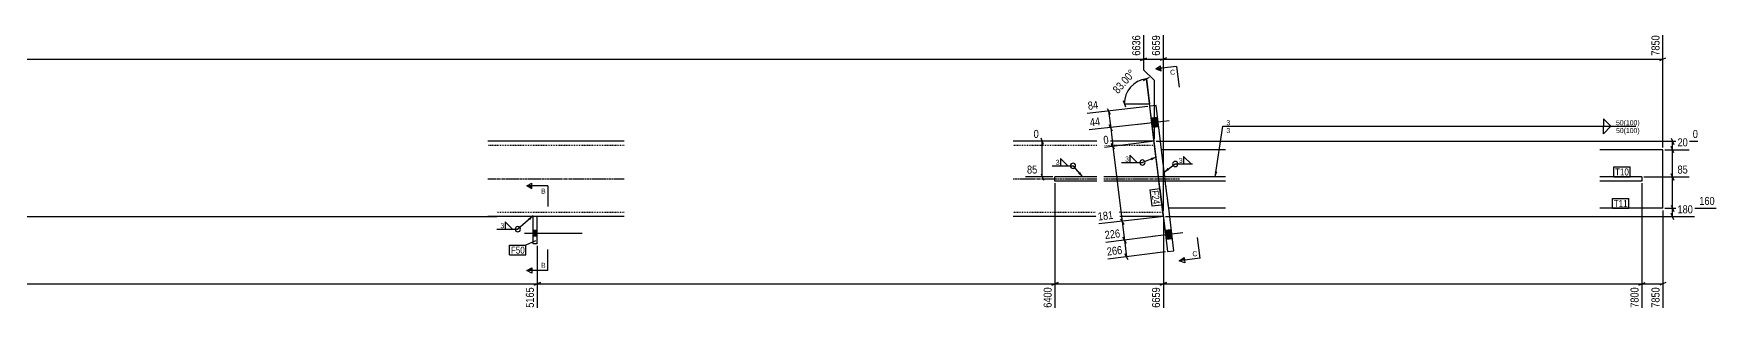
# Model space of a CAD drawing. Header units: millimetres. Extents: x 12 to 53594, y 7 to 1833.
# Drawn here: x 4026 to 8040, y 8 to 667 of the extents above; entities that cross this region are included whole.
import ezdxf

# ---------------------------------------------------------------- set-up
doc = ezdxf.new("R2010")
doc.units = ezdxf.units.MM
doc.linetypes.add('DXK_LINE_DOT2', pattern=[3.9198, 1.9599, -1.9599])
doc.linetypes.add('DXK_LINE_DOT3', pattern=[5.9187, 2.979, -0.9799, 0.9799, -0.9799])
for name, color, linetype in [('MÅLSÆTNING', 7, 'Continuous'), ('STÅL', 7, 'Continuous'), ('TEKST', 7, 'Continuous')]:
    doc.layers.add(name, color=color, linetype=linetype)
doc.styles.add('Arial', font='ARIAL.TTF', dxfattribs={"height": 0.2})
doc.styles.add('Arial Narrow', font='ARIALN.TTF', dxfattribs={"height": 0.2})

msp = doc.modelspace()

# ---------------------------------------------------------------- hatches: boundary and pattern name
at = {"layer": 'STÅL', "linetype": 'Continuous'}
for points in [[(6709.2, 444.6), (6706.5, 466.4), (6691.7, 464.6), (6694.3, 442.7)], [(6709.2, 444.6), (6706.5, 466.4), (6691.7, 464.6), (6694.3, 442.7)], [(5217, 196.6), (5217, 182.6), (5227, 182.6), (5227, 196.6)], [(5217, 196.6), (5217, 182.6), (5227, 182.6), (5227, 196.6)], [(6742.1, 176.6), (6739.5, 198.4), (6724.6, 196.6), (6727.2, 174.7)], [(6742.1, 176.6), (6739.5, 198.4), (6724.6, 196.6), (6727.2, 174.7)]]:
    msp.add_hatch(color=96, dxfattribs=at).paths.add_polyline_path(points)
at = {"layer": 'TEKST', "linetype": 'Continuous'}
for color, points in [(30, [(6714.8, 584), (6715.5, 577.8), (6702.4, 582.5)]), (3, [(6690.3, 369.9), (6703.1, 371.6), (6692.6, 364.1)]), (3, [(6522.3, 336.1), (6528.2, 324.6), (6517.6, 332)]), (3, [(6734.5, 341.1), (6722.5, 336.2), (6730.8, 346.1)]), (3, [(6849.3, 336.6), (6844.4, 324.6), (6843.1, 337.5)]), (30, [(5214.5, 303.5), (5214.5, 297.2), (5202, 303.5)]), (3, [(5205.6, 225.6), (5217, 231.6), (5209.7, 220.9)]), (30, [(5214.5, 107.4), (5214.5, 101.1), (5202, 101.1)])]:
    msp.add_hatch(color=color, dxfattribs=at).paths.add_polyline_path(points)

# ---------------------------------------------------------------- linework, layer by layer
at = {"layer": 'MÅLSÆTNING', "color": 7, "linetype": 'Continuous'}
for p, q in [((6720.5, 242.8), (6720.5, 663)), ((6720.5, 242.8), (6720.5, 663)), ((7912, 394.6), (7912, 663)), ((6728, 608.7), (6713, 602.7)), ((6728, 608.7), (6713, 602.7)), ((6720.5, 605.7), (7912, 605.7)), ((7904.5, 602.7), (7919.5, 608.7)), ((6673, 555), (6687.2, 562.8)), ((6719.9, 234.6), (6680.1, 558.9)), ((6680.1, 558.9), (6687.4, 499.3)), ((6698.4, 555.7), (6698.4, 414.6)), ((6698.4, 555.7), (6698.4, 414.6)), ((6683.2, 492.7), (6538.9, 476.4)), ((6586.2, 488.4), (6593.9, 474.2)), ((6624.4, 506.8), (6630.4, 491.8)), ((6627.4, 499.3), (6687.4, 499.3)), ((6688, 453), (6543.8, 436.7)), ((6591, 448.7), (6598.8, 434.5)), ((6594.9, 441.6), (6600.3, 397.6)), ((6457, 409.7), (6411.1, 409.7)), ((6434.8, 402.2), (6428.8, 417.2)), ((6431.8, 324.6), (6431.8, 409.7)), ((6693.4, 409), (6579.8, 395.1)), ((6693.4, 409), (6579.8, 395.1)), ((6604.2, 390.5), (6596.4, 404.7)), ((6604.2, 390.5), (6596.4, 404.7)), ((6703.4, 409.6), (7995.6, 409.6)), ((7931.9, 417.1), (7937.9, 402.1)), ((7934.9, 389.6), (7934.9, 409.6)), ((7917, 389.6), (7975.1, 389.6)), ((7917, 389.6), (7975.1, 389.6)), ((7937.9, 382.1), (7931.9, 397.1)), ((7937.9, 382.1), (7931.9, 397.1)), ((6457, 324.6), (6391.6, 324.6)), ((6428.8, 332.1), (6434.8, 317.1)), ((7867, 324.6), (7975.1, 324.6)), ((7937.9, 317.1), (7931.9, 332.1)), ((7934.9, 249.6), (7934.9, 324.6)), ((6462, 309.6), (6462, 12)), ((7862, 309.6), (7862, 12)), ((7912, 244.6), (7912, 12)), ((7917, 249.6), (8039.2, 249.6)), ((7917, 249.6), (8039.2, 249.6)), ((7931.9, 257.1), (7937.9, 242.1)), ((7931.9, 257.1), (7937.9, 242.1)), ((7934.9, 229.6), (7934.9, 249.6)), ((2977, 229.6), (5131.8, 229.6)), ((2977, 229.6), (5131.8, 229.6)), ((6715.5, 229), (6566.4, 212.1)), ((6618.5, 224.7), (6626.3, 210.5)), ((6720.5, 224.6), (6720.5, 12)), ((6720.5, 224.6), (6720.5, 12)), ((6725.5, 229.6), (7987.2, 229.6)), ((7937.9, 222.1), (7931.9, 237.1)), ((6720.9, 185), (6583.1, 168.1)), ((6623.9, 180.7), (6631.7, 166.5)), ((6627.8, 173.6), (6632.7, 133.9)), ((5227, 159.6), (5227, 12)), ((5227, 159.6), (5227, 12)), ((6725.8, 145.3), (6588, 128.4)), ((6636.6, 126.8), (6628.8, 141)), ((2987, 69.3), (5227, 69.3)), ((5234.5, 72.3), (5219.5, 66.3)), ((5219.5, 66.3), (5234.5, 72.3)), ((5227, 69.3), (6462, 69.3)), ((6454.5, 66.3), (6469.5, 72.3)), ((6728, 72.3), (6713, 66.3)), ((6713, 66.3), (6728, 72.3)), ((7854.5, 66.3), (7869.5, 72.3)), ((7862, 69.3), (7912, 69.3)), ((7919.5, 72.3), (7904.5, 66.3))]:
    msp.add_line(p, q, dxfattribs=at)
msp.add_arc((6687.4, 499.3), 60, 97, 180, dxfattribs=at)
at = {"layer": 'STÅL', "color": 2, "linetype": 'Continuous'}
for p, q in [((6703, 495.2), (6688.1, 493.3)), ((6699.7, 398.9), (6688.1, 493.3)), ((6716, 389.6), (6703, 495.2)), ((5434.5, 409.6), (5109.5, 409.6)), ((6562, 409.6), (6362, 409.6)), ((6698.4, 409.6), (6578.3, 409.6)), ((6708.8, 324.6), (6699.7, 398.9)), ((6868.9, 389.6), (6716, 389.6)), ((6723.9, 324.6), (6716, 389.6)), ((7912, 389.6), (7762, 389.6)), ((7912, 249.6), (7912, 389.6)), ((6462, 314.6), (6462, 324.6)), ((6562, 324.6), (6462, 324.6)), ((6868.9, 324.6), (6578.3, 324.6)), ((7862, 324.6), (7762, 324.6)), ((7862, 324.6), (7862, 314.6)), ((6562, 314.6), (6462, 314.6)), ((6868.9, 314.6), (6578.3, 314.6)), ((6719.2, 240.4), (6710.1, 314.6)), ((6733.2, 249.6), (6725.2, 314.6)), ((7862, 314.6), (7762, 314.6)), ((6745.7, 147.8), (6733.2, 249.6)), ((6868.9, 249.6), (6733.2, 249.6)), ((7912, 249.6), (7762, 249.6)), ((5217, 229.6), (5109.5, 229.6)), ((5227, 229.6), (5217, 229.6)), ((5217, 164.6), (5217, 229.6)), ((5227, 164.6), (5227, 229.6)), ((5434.5, 229.6), (5227, 229.6)), ((6562, 229.6), (6362, 229.6)), ((6720.5, 229.6), (6578.3, 229.6)), ((6719.2, 240.4), (6730.8, 146)), ((5227, 164.6), (5217, 164.6)), ((6730.8, 146), (6745.7, 147.8))]:
    msp.add_line(p, q, dxfattribs=at)
at = {"layer": 'STÅL', "color": 96, "linetype": 'Continuous'}
for p, q in [((6734.2, 458.7), (6661.7, 449.8)), ((6734.2, 458.7), (6661.7, 449.8)), ((6706.5, 466.4), (6691.7, 464.6)), ((6706.5, 466.4), (6691.7, 464.6)), ((6709.2, 444.6), (6694.3, 442.7)), ((6709.2, 444.6), (6694.3, 442.7)), ((5334.5, 189.6), (5197, 189.6)), ((5334.5, 189.6), (5197, 189.6)), ((5227, 196.6), (5217, 196.6)), ((5227, 196.6), (5217, 196.6)), ((5227, 182.6), (5217, 182.6)), ((5227, 182.6), (5217, 182.6)), ((6767.1, 190.7), (6694.6, 181.8)), ((6767.1, 190.7), (6694.6, 181.8)), ((6739.5, 198.4), (6724.6, 196.6)), ((6739.5, 198.4), (6724.6, 196.6)), ((6742.1, 176.6), (6727.2, 174.7)), ((6742.1, 176.6), (6727.2, 174.7))]:
    msp.add_line(p, q, dxfattribs=at)
at = {"layer": 'STÅL', "color": 7, "linetype": 'DXK_LINE_DOT2'}
for p, q in [((6699.7, 398.9), (6698.4, 409.6)), ((5434.5, 399.6), (5109.5, 399.6)), ((6562, 399.6), (6362, 399.6)), ((6699.6, 399.6), (6578.3, 399.6)), ((6719.2, 240.4), (6699.7, 398.9)), ((6733.2, 249.6), (6716, 389.6)), ((5434.5, 239.6), (5109.5, 239.6)), ((5227, 229.6), (5109.5, 229.6)), ((6562, 239.6), (6362, 239.6)), ((6719.3, 239.6), (6578.3, 239.6)), ((6719.6, 237), (6719.2, 240.4)), ((6720.5, 229.6), (6719.6, 237))]:
    msp.add_line(p, q, dxfattribs=at)
at = {"layer": 'STÅL', "color": 7, "linetype": 'DXK_LINE_DOT3'}
for p, q in [((5109.5, 319.6), (5434.5, 319.6)), ((6362, 319.6), (6562, 319.6)), ((6578.3, 319.6), (6759.5, 319.6))]:
    msp.add_line(p, q, dxfattribs=at)
at = {"layer": 'TEKST', "color": 30, "linetype": 'Continuous'}
for p, q in [((6702.4, 582.5), (6715.5, 577.8)), ((5202, 303.5), (5214.5, 309.7)), ((5202, 303.5), (5214.5, 297.2)), ((5214.5, 297.2), (5214.5, 309.7)), ((5202, 101.1), (5214.5, 107.4)), ((5214.5, 94.9), (5202, 101.1)), ((5214.5, 107.4), (5214.5, 94.9))]:
    msp.add_line(p, q, dxfattribs=at)
at = {"layer": 'TEKST', "color": 3, "linetype": 'Continuous'}
for p, q in [((6703.1, 371.6), (6670.7, 358.8)), ((6528.2, 324.6), (6505.1, 351)), ((5217, 231.6), (5180.7, 199.5))]:
    msp.add_line(p, q, dxfattribs=at)
for centre, start, end in [((6670.7, 358.8), 90, 270), ((6670.7, 358.8), 270, 90), ((6505.1, 351), 90, 270), ((6505.1, 351), 270, 90), ((5180.7, 199.5), 90, 270), ((5180.7, 199.5), 270, 90)]:
    msp.add_arc(centre, 6.25, start, end, dxfattribs=at)

# ---------------------------------------------------------------- wipeouts: each hides what was drawn before it
at = {"color": 0}
for points in [[(7767.6, 447.2), (7767.6, 461.7), (6869.9, 461.7), (6869.9, 447.2)], [(6472.4, 352.5), (6472.4, 367), (6462.8, 367), (6462.8, 352.5)]]:
    msp.add_wipeout(points, dxfattribs=at).dxf.layer = 'TEKST'
at = {"color": 0, "linetype": 'Continuous'}
for points in [[(5247, 284.7), (5247, 297.2), (5235.9, 297.2), (5235.9, 284.7)], [(6802.6, 135.8), (6801, 148.2), (6789.1, 146.7), (6790.6, 134.3)]]:
    msp.add_wipeout(points, dxfattribs=at).dxf.layer = 'TEKST'

# ---------------------------------------------------------------- next in the draw order: hatches: boundary and pattern name
at = {"layer": 'TEKST', "linetype": 'Continuous'}
msp.add_hatch(color=30, dxfattribs=at).paths.add_polyline_path([(6770.3, 131.8), (6771.1, 125.6), (6758.6, 124.1)])

# ---------------------------------------------------------------- next in the draw order: linework, layer by layer
at = {"layer": 'TEKST', "color": 3, "linetype": 'Continuous'}
for p, q in [((7788, 445.7), (7770.2, 463.5)), ((7770.2, 463.5), (7770.2, 445.7)), ((7770.2, 445.7), (7788, 445.7)), ((6492.8, 351), (6474.9, 368.9)), ((6474.9, 368.9), (6474.9, 351)), ((6455, 351), (6505.1, 351)), ((6474.9, 351), (6492.8, 351))]:
    msp.add_line(p, q, dxfattribs=at)
at = {"layer": 'TEKST', "color": 7, "linetype": 'Continuous'}
for p, q in [((5252, 303.5), (5202, 303.5)), ((5252, 303.5), (5252, 253.5)), ((6808.3, 130.2), (6802.2, 179.8)), ((6808.3, 130.2), (6758.6, 124.1))]:
    msp.add_line(p, q, dxfattribs=at)
at = {"layer": 'TEKST', "color": 30, "linetype": 'Continuous'}
for p, q in [((6758.6, 124.1), (6770.3, 131.8)), ((6771.8, 119.4), (6758.6, 124.1)), ((6770.3, 131.8), (6771.8, 119.4))]:
    msp.add_line(p, q, dxfattribs=at)

# ---------------------------------------------------------------- next in the draw order: texts
at = {"layer": 'TEKST', "color": 3, "style": 'Arial Narrow'}
msp.add_text('3', height=11.9, dxfattribs=at).set_placement((6463.8, 353.5))
at = {"layer": 'TEKST', "color": 3, "linetype": 'Continuous', "style": 'Arial'}
msp.add_text('B', height=11.9, dxfattribs=at).set_placement((5235.9, 284.7))
msp.add_text('C', height=11.9, rotation=7.0015, dxfattribs=at).set_placement((6790.6, 134.3))

# ---------------------------------------------------------------- next in the draw order: wipeouts: each hides what was drawn before it
at = {"color": 0, "linetype": 'Continuous'}
for points, layer in [([(7908, 667), (7880, 667), (7880, 610.2), (7908, 610.2)], 'MÅLSÆTNING'), ([(6427.3, 413.7), (6427.3, 441.7), (6407.1, 441.7), (6407.1, 413.7)], 'MÅLSÆTNING'), ([(7999.6, 413.6), (7999.6, 441.6), (7979.4, 441.6), (7979.4, 413.6)], 'MÅLSÆTNING'), ([(6423.7, 328.6), (6423.7, 356.6), (6391.3, 356.6), (6391.3, 328.6)], 'MÅLSÆTNING'), ([(7975.4, 328.6), (7975.4, 356.6), (7943, 356.6), (7943, 328.6)], 'MÅLSÆTNING'), ([(8039.6, 253.6), (8039.6, 281.6), (7995, 281.6), (7995, 253.6)], 'MÅLSÆTNING'), ([(5132.2, 233.6), (5132.2, 261.6), (3055.1, 261.6), (3055.1, 233.6)], 'MÅLSÆTNING'), ([(6627.7, 137.3), (6624.3, 165.1), (6580.1, 159.7), (6583.5, 131.9)], 'MÅLSÆTNING'), ([(5223, 64.7), (5195, 64.7), (5195, 8), (5223, 8)], 'MÅLSÆTNING'), ([(6458, 64.7), (6430, 64.7), (6430, 8), (6458, 8)], 'MÅLSÆTNING'), ([(7908, 64.7), (7880, 64.7), (7880, 8), (7908, 8)], 'MÅLSÆTNING'), ([(6749.3, 569.4), (6747.8, 581.8), (6735.8, 580.3), (6737.4, 567.9)], 'TEKST'), ([(5247, 107.4), (5247, 119.9), (5235.9, 119.9), (5235.9, 107.4)], 'TEKST')]:
    msp.add_wipeout(points, dxfattribs=at).dxf.layer = layer
at = {"color": 0}
for points, layer in [([(6661.4, 571.4), (6640.4, 590), (6591.7, 534.9), (6612.7, 516.4)], 'MÅLSÆTNING'), ([(6766.2, 357), (6766.2, 371.5), (6756.6, 371.5), (6756.6, 357)], 'TEKST'), ([(7831, 328.1), (7831, 345.6), (7798, 345.6), (7798, 328.1)], 'TEKST'), ([(6696, 258.5), (6713.4, 260.6), (6709.3, 293.4), (6692, 291.2)], 'TEKST'), ([(7827.9, 252.7), (7827.9, 270.2), (7794.9, 270.2), (7794.9, 252.7)], 'TEKST'), ([(5197.2, 141.2), (5197.2, 158.7), (5164.2, 158.7), (5164.2, 141.2)], 'TEKST')]:
    msp.add_wipeout(points, dxfattribs=at).dxf.layer = layer

# ---------------------------------------------------------------- next in the draw order: linework, layer by layer
at = {"layer": 'MÅLSÆTNING', "color": 7, "linetype": 'Continuous'}
for p, q in [((6673.4, 663), (6673.4, 580.7)), ((6665.9, 602.7), (6680.9, 608.7)), ((6673.4, 605.7), (6720.5, 605.7)), ((6673.4, 580.7), (6698.4, 555.7)), ((6673.4, 580.7), (6698.4, 555.7)), ((7934.9, 324.6), (7934.9, 389.6)), ((7867, 324.6), (7975.1, 324.6)), ((7931.9, 332.1), (7937.9, 317.1)), ((6462, 309.6), (6462, 12)), ((7862, 309.6), (7862, 12)), ((6622.4, 217.6), (6627.8, 173.6)), ((6720.9, 185), (6583.1, 168.1)), ((6631.7, 166.5), (6623.9, 180.7)), ((6469.5, 72.3), (6454.5, 66.3)), ((6462, 69.3), (6720.5, 69.3)), ((6720.5, 69.3), (7862, 69.3)), ((7854.5, 66.3), (7869.5, 72.3))]:
    msp.add_line(p, q, dxfattribs=at)
at = {"layer": 'TEKST', "color": 7, "linetype": 'Continuous'}
for p, q in [((6752, 588.6), (6702.4, 582.5)), ((6752, 588.6), (6758.1, 539)), ((5252, 101.1), (5252, 151.1)), ((5252, 101.1), (5202, 101.1))]:
    msp.add_line(p, q, dxfattribs=at)
at = {"layer": 'TEKST', "color": 3, "linetype": 'Continuous'}
for p, q in [((6786.7, 355.5), (6768.8, 373.4)), ((6768.8, 373.4), (6768.8, 355.5)), ((6722.5, 336.2), (6748.9, 355.5)), ((6748.9, 355.5), (6790.2, 355.5)), ((6768.8, 355.5), (6786.7, 355.5))]:
    msp.add_line(p, q, dxfattribs=at)
for start, end in [(90, 270), (270, 90)]:
    msp.add_arc((6748.9, 355.5), 6.25, start, end, dxfattribs=at)

# ---------------------------------------------------------------- next in the draw order: texts
at = {"layer": 'MÅLSÆTNING', "color": 3, "linetype": 'Continuous', "style": 'Arial Narrow'}
for s, rotation, p in [('7850', 90.0002, (7904, 614.2)), ('266', 7.0015, (6587, 136.4)), ('5165', 90.0002, (5219, 12)), ('6400', 90.0002, (6454, 12)), ('7850', 90.0002, (7904, 12))]:
    msp.add_text(s, height=19.09, rotation=rotation, dxfattribs=at).set_placement(p)
at = {"layer": 'MÅLSÆTNING', "color": 3, "style": 'Arial Narrow'}
msp.add_text('83.00°', height=19.09, rotation=48.5009, dxfattribs=at).set_placement((6612.3, 522))
at = {"layer": 'MÅLSÆTNING', "color": 3, "linetype": 'Continuous', "style": 'Arial Narrow'}
for s, height, p in [('0', 19.1, (6411.1, 417.7)), ('0', 19.1, (7983.4, 417.6)), ('85', 19.09, (6395.3, 332.6)), ('85', 19.09, (7947, 332.6))]:
    msp.add_text(s, height=height, dxfattribs=at).set_placement(p)
at = {"layer": 'TEKST', "color": 3, "linetype": 'Continuous', "style": 'Arial'}
msp.add_text('C', height=11.9, rotation=7.0015, dxfattribs=at).set_placement((6737.4, 567.9))
at = {"layer": 'TEKST', "color": 3, "style": 'Arial Narrow'}
msp.add_text('3', height=11.9, dxfattribs=at).set_placement((6757.6, 358))
at = {"layer": 'TEKST', "color": 3, "linetype": 'Continuous', "style": 'Arial'}
msp.add_text('B', height=11.9, dxfattribs=at).set_placement((5235.9, 107.4))

# ---------------------------------------------------------------- next in the draw order: wipeouts: each hides what was drawn before it
at = {"color": 0, "linetype": 'Continuous'}
for points, layer in [([(7987.6, 233.6), (7987.6, 261.6), (7943, 261.6), (7943, 233.6)], 'MÅLSÆTNING'), ([(7767.6, 428.4), (7767.6, 442.9), (6869.9, 442.9), (6869.9, 428.4)], 'TEKST'), ([(7848.5, 447.2), (7848.5, 461.7), (7799.3, 461.7), (7799.3, 447.2)], 'TEKST')]:
    msp.add_wipeout(points, dxfattribs=at).dxf.layer = layer
at = {"color": 0}
for points in [[(7831, 328.1), (7831, 345.6), (7798, 345.6), (7798, 328.1)], [(6696, 258.5), (6713.4, 260.6), (6709.3, 293.4), (6692, 291.2)], [(7827.9, 252.7), (7827.9, 270.2), (7794.9, 270.2), (7794.9, 252.7)], [(5148, 201), (5148, 215.5), (5138.4, 215.5), (5138.4, 201)], [(5197.2, 141.2), (5197.2, 158.7), (5164.2, 158.7), (5164.2, 141.2)]]:
    msp.add_wipeout(points, dxfattribs=at).dxf.layer = 'TEKST'

# ---------------------------------------------------------------- next in the draw order: linework, layer by layer
at = {"layer": 'TEKST', "color": 3, "linetype": 'Continuous'}
for p, q in [((6844.4, 324.6), (6862.1, 445.7)), ((7770.2, 445.7), (7788, 445.7)), ((7788, 445.7), (7770.2, 427.8)), ((7770.2, 427.8), (7770.2, 445.7)), ((5168.4, 199.5), (5150.6, 217.4)), ((5150.6, 217.4), (5150.6, 199.5)), ((5130.6, 199.5), (5180.7, 199.5)), ((5150.6, 199.5), (5168.4, 199.5))]:
    msp.add_line(p, q, dxfattribs=at)
at = {"layer": 'TEKST', "color": 7, "linetype": 'Continuous'}
for p, q in [((7795, 348.6), (7834, 348.6)), ((7795, 325.1), (7795, 348.6)), ((7795, 325.1), (7834, 325.1)), ((7834, 325.1), (7834, 348.6)), ((6688.6, 293.9), (6711.9, 296.7)), ((6688.6, 293.9), (6693.4, 255.1)), ((6711.9, 296.7), (6716.7, 258)), ((6693.4, 255.1), (6716.7, 258)), ((7791.9, 273.2), (7830.9, 273.2)), ((7791.9, 249.7), (7791.9, 273.2)), ((7791.9, 249.7), (7830.9, 249.7)), ((7830.9, 249.7), (7830.9, 273.2)), ((5161.2, 161.7), (5200.2, 161.7)), ((5161.2, 138.2), (5161.2, 161.7)), ((5222.8, 171.6), (5200.2, 161.7)), ((5200.2, 138.2), (5200.2, 161.7)), ((5161.2, 138.2), (5200.2, 138.2))]:
    msp.add_line(p, q, dxfattribs=at)

# ---------------------------------------------------------------- next in the draw order: texts
at = {"layer": 'MÅLSÆTNING', "color": 3, "linetype": 'Continuous', "style": 'Arial Narrow'}
for s, p in [('180', (7947, 237.6)), ('160', (7999, 257.6))]:
    msp.add_text(s, height=19.09, dxfattribs=at).set_placement(p)
at = {"layer": 'TEKST', "color": 3, "style": 'Arial Narrow'}
for s, height, p in [('3', 11.9, (6870.9, 448.2)), ('T10', 16.7, (7798, 328.1)), ('T11', 16.7, (7794.9, 252.7)), ('3', 11.9, (5139.4, 202)), ('F50', 16.7, (5164.2, 141.2))]:
    msp.add_text(s, height=height, dxfattribs=at).set_placement(p)
at = {"layer": 'TEKST', "color": 3, "linetype": 'Continuous', "style": 'Arial Narrow'}
msp.add_text('3', height=11.9, dxfattribs=at).set_placement((6870.9, 429.4))
at = {"layer": 'TEKST', "color": 3, "style": 'Arial Narrow'}
msp.add_text('F24', height=16.7, rotation=-82.9987, dxfattribs=at).set_placement((6692, 291.2))

# ---------------------------------------------------------------- next in the draw order: wipeouts: each hides what was drawn before it
at = {"color": 0, "linetype": 'Continuous'}
for points in [[(6716.5, 667), (6688.5, 667), (6688.5, 610.2), (6716.5, 610.2)], [(7975.4, 393.6), (7975.4, 421.6), (7943, 421.6), (7943, 393.6)], [(6622.9, 177), (6619.5, 204.8), (6564, 199.4), (6578.6, 171.6)], [(6716.5, 64.7), (6688.5, 64.7), (6688.5, 8), (6716.5, 8)], [(7858, 64.7), (7830, 64.7), (7830, 8), (7858, 8)]]:
    msp.add_wipeout(points, dxfattribs=at).dxf.layer = 'MÅLSÆTNING'

# ---------------------------------------------------------------- next in the draw order: linework, layer by layer
at = {"layer": 'MÅLSÆTNING', "color": 7, "linetype": 'Continuous'}
for p, q in [((6673.4, 663), (6673.4, 580.7)), ((2962, 605.7), (6673.4, 605.7)), ((6665.9, 602.7), (6680.9, 608.7)), ((6600.3, 397.6), (6622.4, 217.6)), ((6715.5, 229), (6566.4, 212.1)), ((6618.5, 224.7), (6626.3, 210.5))]:
    msp.add_line(p, q, dxfattribs=at)
at = {"layer": 'TEKST', "color": 30, "linetype": 'Continuous'}
for p in [(6702.4, 582.5), (6715.5, 577.8)]:
    msp.add_line(p, (6714, 590.2), dxfattribs=at)

# ---------------------------------------------------------------- next in the draw order: texts
at = {"layer": 'MÅLSÆTNING', "color": 3, "linetype": 'Continuous', "style": 'Arial Narrow'}
for s, rotation, p in [('6659', 90.0002, (6712.5, 614.2)), ('226', 7.0015, (6582.1, 176.1)), ('6659', 90.0002, (6712.5, 12)), ('7800', 90.0002, (7854, 12))]:
    msp.add_text(s, height=19.09, rotation=rotation, dxfattribs=at).set_placement(p)
msp.add_text('20', height=19.09, dxfattribs=at).set_placement((7947, 397.6))

# ---------------------------------------------------------------- next in the draw order: wipeouts: each hides what was drawn before it
at = {"color": 0, "linetype": 'Continuous'}
msp.add_wipeout([(7848.5, 428.4), (7848.5, 442.9), (7799.3, 442.9), (7799.3, 428.4)], dxfattribs=at).dxf.layer = 'TEKST'

# ---------------------------------------------------------------- next in the draw order: linework, layer by layer
at = {"layer": 'TEKST', "color": 3, "linetype": 'Continuous'}
msp.add_line((6862.1, 445.7), (7847.5, 445.7), dxfattribs=at)

# ---------------------------------------------------------------- next in the draw order: texts
at = {"layer": 'TEKST', "color": 3, "linetype": 'Continuous', "style": 'Arial Narrow'}
for p in [(7800.3, 448.2), (7800.3, 429.4)]:
    msp.add_text('50(100)', height=11.93, dxfattribs=at).set_placement(p)

# ---------------------------------------------------------------- next in the draw order: wipeouts: each hides what was drawn before it
at = {"color": 0, "linetype": 'Continuous'}
for points in [[(6669.4, 667), (6641.4, 667), (6641.4, 610.2), (6669.4, 610.2)], [(6595.4, 401), (6592, 428.8), (6560.7, 426.4), (6564.1, 398.6)], [(6617.5, 221), (6614.1, 248.8), (6558.6, 243.4), (6562, 215.6)]]:
    msp.add_wipeout(points, dxfattribs=at).dxf.layer = 'MÅLSÆTNING'
at = {"color": 0}
msp.add_wipeout([(6638, 360.3), (6638, 374.8), (6628.3, 374.8), (6628.3, 360.3)], dxfattribs=at).dxf.layer = 'TEKST'

# ---------------------------------------------------------------- next in the draw order: linework, layer by layer
at = {"layer": 'MÅLSÆTNING', "color": 7, "linetype": 'Continuous'}
for p, q in [((6688, 453), (6543.8, 436.7)), ((6590, 481.3), (6594.9, 441.6)), ((6598.8, 434.5), (6591, 448.7))]:
    msp.add_line(p, q, dxfattribs=at)
at = {"layer": 'TEKST', "color": 3, "linetype": 'Continuous'}
for p, q in [((6658.4, 358.8), (6640.5, 376.7)), ((6640.5, 376.7), (6640.5, 358.8)), ((6620.6, 358.8), (6670.7, 358.8)), ((6640.5, 358.8), (6658.4, 358.8))]:
    msp.add_line(p, q, dxfattribs=at)

# ---------------------------------------------------------------- next in the draw order: texts
at = {"layer": 'MÅLSÆTNING', "color": 3, "linetype": 'Continuous', "style": 'Arial Narrow'}
for s, height, rotation, p in [('6636', 19.09, 90.0002, (6665.4, 614.2)), ('0', 19.1, 7.0015, (6578.8, 403)), ('181', 19.09, 7.0015, (6565.5, 220.1))]:
    msp.add_text(s, height=height, rotation=rotation, dxfattribs=at).set_placement(p)
at = {"layer": 'TEKST', "color": 3, "style": 'Arial Narrow'}
msp.add_text('3', height=11.9, dxfattribs=at).set_placement((6629.3, 361.3))

# ---------------------------------------------------------------- next in the draw order: wipeouts: each hides what was drawn before it
at = {"color": 0, "linetype": 'Continuous'}
msp.add_wipeout([(6586.4, 444.6), (6582.9, 472.4), (6539.5, 468.4), (6543, 440.6)], dxfattribs=at).dxf.layer = 'MÅLSÆTNING'

# ---------------------------------------------------------------- next in the draw order: wipeouts: each hides what was drawn before it
msp.add_wipeout([(6581.5, 484.3), (6566.8, 512.1), (6534.7, 508.1), (6538.1, 480.3)], dxfattribs=at).dxf.layer = 'MÅLSÆTNING'

# ---------------------------------------------------------------- next in the draw order: texts
at = {"layer": 'MÅLSÆTNING', "color": 3, "linetype": 'Continuous', "style": 'Arial Narrow'}
for s, p in [('84', (6541.6, 484.8)), ('44', (6546.4, 445.1))]:
    msp.add_text(s, height=19.09, rotation=7.0015, dxfattribs=at).set_placement(p)

doc.saveas('drawing.dxf')
